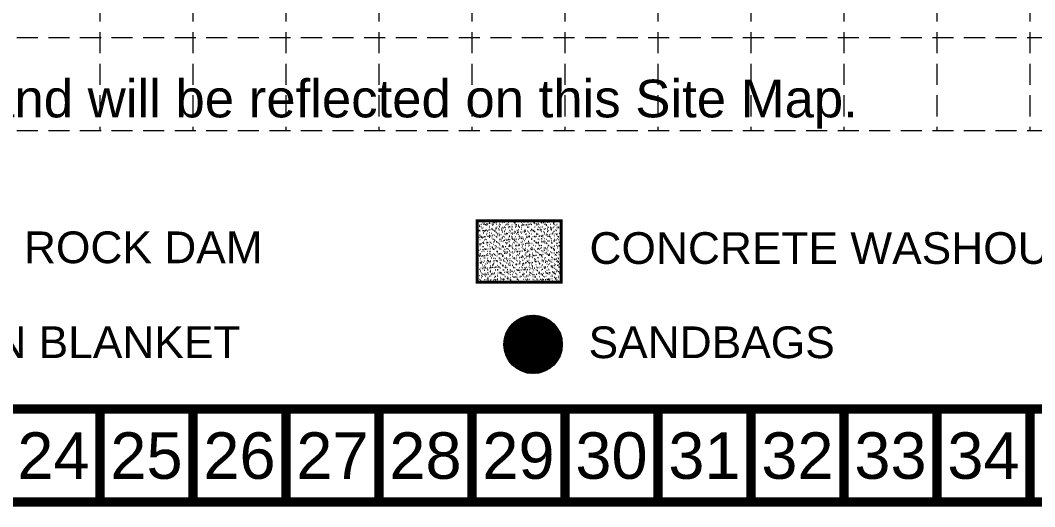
# Model space of a CAD drawing. Header units: feet. Extents: x 16394 to 17307, y 17282 to 17854.
# Drawn here: x 16738.7 to 16894.2, y 17282.4 to 17356.9 of the extents above; entities that cross this region are included whole.
import ezdxf
from ezdxf.enums import TextEntityAlignment as Align

# ---------------------------------------------------------------- set-up
doc = ezdxf.new("R2010")
doc.units = ezdxf.units.FT
doc.header["$MEASUREMENT"] = 0
doc.linetypes.add('HIDDEN', pattern=[0.375, 0.25, -0.125])
doc.layers.add('BASE', color=1, linetype='Continuous', lineweight=0)
doc.layers.add('Level 1', color=7, linetype='Continuous', lineweight=0)
for name, color, linetype in [('GRID', 254, 'HIDDEN'), ('INLET PROTECTION', 5, 'Continuous'), ('LEGEND', 7, 'Continuous')]:
    doc.layers.add(name, color=color, linetype=linetype)
doc.styles.add("L200'", font='ARIAL.TTF', dxfattribs={"height": 0.001969})
doc.styles.get("Standard").update_dxf_attribs({"font": 'ARIAL.TTF'})

# ---------------------------------------------------------------- blocks, each defined once
blk = doc.blocks.new('A$C6C231A83')
at = {"layer": 'Level 1', "linetype": 'Continuous', "lineweight": 0}
h = blk.add_hatch(dxfattribs=at)
h.set_pattern_fill('ANSI31', color=3, style=0)
h.set_pattern_definition([(45, (-16835.8928, -17302.85724), (-0.08838834765, 0.08838834765), [])])
edge = h.paths.add_edge_path()
edge.add_arc((4.48, 4.48), 4.48, 0, 360)
at = {"layer": 'Level 1', "color": 3, "linetype": 'Continuous', "lineweight": 0}
blk.add_circle((4.48, 4.48), 4.48, dxfattribs=at)

msp = doc.modelspace()

# ---------------------------------------------------------------- hatches: boundary and pattern name
at = {"layer": 'BASE'}
h = msp.add_hatch(dxfattribs=at)
h.set_pattern_fill('AR-SAND', color=30, scale=0.375835, style=0)
h.set_pattern_definition([(37.5, (17126.7625, 17288.65134), (-0.0236751, 0.7241681), [0, -0.5712694, 0, -0.6389198, 0, -0.6107321]), (7.5, (17126.7625, 17288.6513), (0.6651443, 1.0606617), [0, -0.3081848, 0, -0.5148942, 0, -0.1973135]), (327.5, (17126.3002, 17288.65134), (1.170404, 0.0021269), [0, -0.1879176, 0, -0.6765033, 0, -0.8832126]), (317.5, (17126.3002, 17288.6513), (1.129808, 0.3298613), [0, -0.0939588, 0, -0.4434855, 0, -0.5073775])])
h.paths.add_polyline_path([(16821.6, 17316.84), (16821.6, 17326.23), (16808.73, 17326.23), (16808.73, 17316.84)])

# ---------------------------------------------------------------- linework, layer by layer
at = {"layer": 'BASE', "color": 7}
msp.add_line((16408.9, 17297.38), (17292.47, 17297.35), dxfattribs=at)
at = {"layer": 'BASE', "color": 7, "const_width": 1.43}
msp.add_lwpolyline([(16394.68, 17283.13), (17306.68, 17283.13), (17306.68, 17853.13), (16394.68, 17853.13)], close=True, dxfattribs=at)
at = {"layer": 'BASE', "color": 30, "const_width": 0.47}
msp.add_lwpolyline([(16808.73, 17316.84), (16821.6, 17316.84), (16821.6, 17326.23), (16808.73, 17326.23)], close=True, dxfattribs=at)
at = {"layer": 'BASE', "color": 7, "const_width": 1.43}
for points in [[(16750.93, 17283.13), (16750.93, 17297.38)], [(16765.18, 17283.13), (16765.18, 17297.38)], [(16779.43, 17283.13), (16779.43, 17297.38)], [(16793.68, 17283.13), (16793.68, 17297.38)], [(16807.93, 17283.13), (16807.93, 17297.38)], [(16822.18, 17283.13), (16822.18, 17297.38)], [(16836.43, 17283.13), (16836.43, 17297.38)], [(16850.68, 17283.13), (16850.68, 17297.38)], [(16864.93, 17283.13), (16864.93, 17297.38)], [(16879.18, 17283.13), (16879.18, 17297.38)], [(16893.43, 17283.13), (16893.43, 17297.38)]]:
    msp.add_lwpolyline(points, dxfattribs=at)
at = {"layer": 'GRID', "color": 252, "linetype": 'HIDDEN', "lineweight": 0, "ltscale": 12.9}
for p, q in [((16750.93, 17838.88), (16750.93, 17340.07)), ((16765.18, 17838.88), (16765.18, 17340.07)), ((16779.43, 17838.88), (16779.43, 17340.07)), ((16793.68, 17838.88), (16793.68, 17340.07)), ((16807.93, 17838.88), (16807.93, 17340.07)), ((16822.18, 17838.88), (16822.18, 17340.07)), ((16836.43, 17838.88), (16836.43, 17340.07)), ((16850.68, 17838.88), (16850.68, 17340.07)), ((16864.93, 17838.88), (16864.93, 17340.07)), ((16879.18, 17838.88), (16879.18, 17340.07)), ((16893.43, 17838.88), (16893.43, 17340.07)), ((16409.25, 17354.32), (17292.75, 17354.32)), ((16409.25, 17340.07), (17292.75, 17340.07))]:
    msp.add_line(p, q, dxfattribs=at)
at = {"layer": 'INLET PROTECTION', "color": 7, "linetype": 'Continuous', "lineweight": 30, "const_width": 1.43}
msp.add_lwpolyline([(16408.93, 17838.9), (16408.89, 17297.4), (17292.44, 17297.39), (17292.42, 17838.87), (16408.3, 17838.9)], dxfattribs=at)

# ---------------------------------------------------------------- block references
at = {"layer": 'Level 1', "color": 3, "linetype": 'Continuous', "lineweight": 0}
msp.add_blockref('A$C6C231A83', (16812.82, 17302.81), dxfattribs=at)

# ---------------------------------------------------------------- texts
at = {"layer": 'BASE', "color": 7, "style": "L200'"}
msp.add_text('Location of construction entrance and concrete washout will be determined in the field and will be reflected on this Site Map.', height=5.77901, dxfattribs=at).set_placement((16424.62, 17342.07))
at = {"layer": 'BASE', "color": 7}
for s, p in [('24', (16743.81, 17290.25)), ('25', (16758.06, 17290.25)), ('26', (16772.31, 17290.25)), ('27', (16786.56, 17290.25)), ('28', (16800.81, 17290.25)), ('29', (16815.06, 17290.25)), ('30', (16829.31, 17290.25)), ('31', (16843.56, 17290.25)), ('32', (16857.81, 17290.25)), ('33', (16872.06, 17290.25)), ('34', (16886.31, 17290.25))]:
    msp.add_text(s, height=7.125, dxfattribs=at).set_placement(p, align=Align.MIDDLE_CENTER)
at = {"layer": 'LEGEND', "style": "L200'"}
for s, height, p in [('RIPRAP / ROCK DAM', 4.8591, (16708.36, 17319.73)), ('CONCRETE WASHOUT', 4.8591, (16825.94, 17319.62)), ('EROSION BLANKET ', 4.8591, (16708.35, 17305.2)), ('SANDBAGS', 4.859, (16825.81, 17305.18))]:
    msp.add_text(s, height=height, dxfattribs=at).set_placement(p)

doc.saveas('drawing.dxf')
